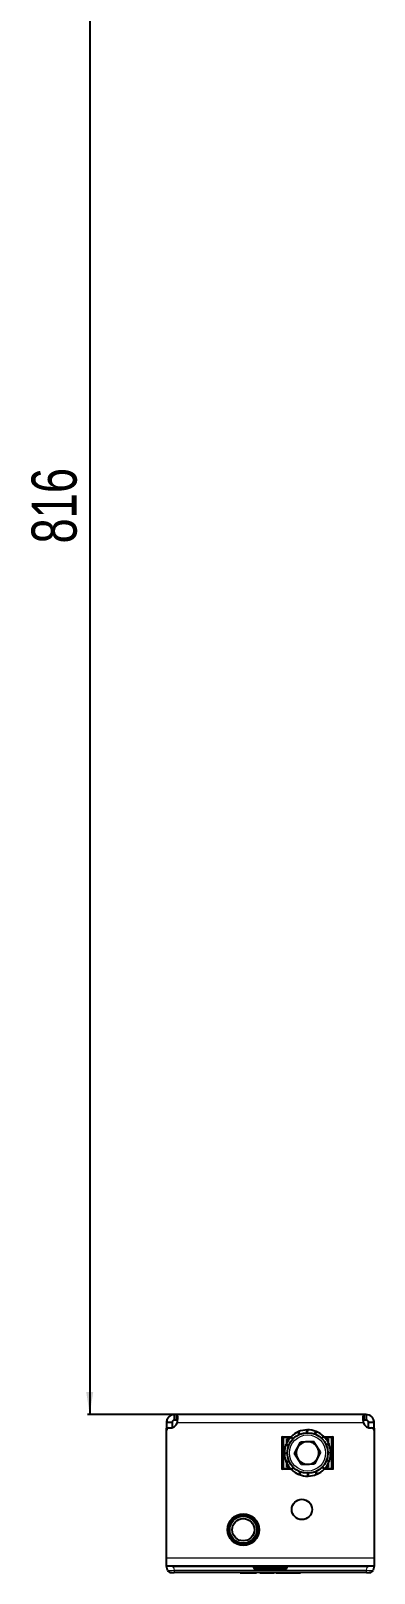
# Model space of a CAD drawing. Header units: millimetres. Extents: x 0 to 2835, y -808 to 618.
# Drawn here: x 3 to 155, y -808 to -125 of the extents above; entities that cross this region are included whole.
import ezdxf

# ---------------------------------------------------------------- set-up
doc = ezdxf.new("R2010")
doc.units = ezdxf.units.MM
doc.layers.add('FORMAT', color=7, linetype='Continuous')
doc.styles.add('SLDTEXTSTYLE0', font='TXT', dxfattribs={"width": 0.75})
doc.dimstyles.new('SLDDIMSTYLE0', dxfattribs={"dimtxt": 20, "dimasz": 10, "dimexe": 0, "dimexo": 0.0625, "dimgap": 5, "dimtad": 2, "dimdec": 1, "dimrnd": 1e-09, "dimzin": 12, "dimdsep": 46, "dimtxsty": 'SLDTEXTSTYLE0', "dimsah": 1, "dimcen": 0.09, "dimadec": 0, "dimazin": 3, "dimtfac": 1, "dimtofl": 0, "dimtmove": 0, "dimatfit": 3, "dimfxl": 0, "dimfrac": 2, "dimtolj": 1, "dimtzin": 12, "dimarcsym": 0})

# ---------------------------------------------------------------- blocks, each defined once
blk = doc.blocks.new('_D_6')
at = {"layer": 'FORMAT'}
for p, q in [((67.96, 77.96), (28.38, 77.96)), ((29.38, 77.96), (29.38, -738.04)), ((67.96, -738.04), (28.38, -738.04))]:
    blk.add_line(p, q, dxfattribs=at)
for points in [[(29.38, 77.96), (27.84, 67.96), (30.92, 67.96)], [(29.38, -738.04), (30.92, -728.04), (27.84, -728.04)]]:
    blk.add_solid(points, dxfattribs=at)
at = {"layer": 'FORMAT', "insert": (3.6, -352.21), "char_height": 20, "attachment_point": 1, "rotation": 90, "style": 'SLDTEXTSTYLE0'}
blk.add_mtext('816', dxfattribs=at)

msp = doc.modelspace()

# ---------------------------------------------------------------- linework, layer by layer
at = {"color": 7, "linetype": 'Continuous', "lineweight": 25}
for p, q in [((65.89, -741.54), (63.39, -741.54)), ((63.39, -741.54), (63.39, -744.04)), ((63.39, -744.94), (63.39, -744.04)), ((65.89, -741.54), (65.89, -743.82)), ((66.89, -740.54), (66.89, -738.04)), ((67.97, -738.04), (66.89, -738.04)), ((67.97, -740.54), (66.89, -740.54)), ((150.8, -738.04), (67.97, -738.04)), ((67.97, -740.54), (67.97, -738.04)), ((150.8, -738.04), (150.8, -740.54)), ((151.89, -738.04), (150.8, -738.04)), ((151.89, -740.54), (150.8, -740.54)), ((151.89, -738.04), (151.89, -740.54)), ((155.39, -741.54), (152.89, -741.54)), ((152.89, -743.82), (152.89, -741.54)), ((155.39, -744.04), (155.39, -741.54)), ((155.39, -744.04), (155.39, -744.94)), ((63.39, -801.54), (63.39, -744.94)), ((114.89, -748.04), (114.54, -747.69)), ((118.4, -748.04), (114.89, -748.04)), ((114.89, -748.04), (114.89, -762.04)), ((115.24, -748.39), (114.89, -748.04)), ((117.47, -751.84), (116.3, -751.4)), ((116.4, -751.16), (117.52, -751.72)), ((116.64, -750.62), (116.64, -748.74)), ((117.8, -748.74), (116.64, -748.74)), ((119.34, -748.87), (118.43, -748.01)), ((118.54, -748.04), (118.46, -748.04)), ((118.6, -747.83), (119.42, -748.77)), ((118.89, -748.29), (118.89, -748.44)), ((119.47, -748.73), (118.89, -748.4)), ((119.46, -748.74), (119.2, -748.74)), ((120.12, -755.34), (122.74, -750.2)), ((122.2, -746.83), (121.69, -745.69)), ((121.92, -745.59), (122.31, -746.78)), ((128.51, -749.89), (122.74, -750.2)), ((125.62, -746.04), (125.58, -744.79)), ((125.83, -744.79), (125.75, -746.04)), ((131.65, -754.74), (128.51, -749.89)), ((129.08, -746.63), (129.53, -745.46)), ((129.76, -745.55), (129.2, -746.67)), ((132.06, -748.49), (132.92, -747.58)), ((133.1, -747.75), (132.15, -748.58)), ((133.37, -748.04), (136.89, -748.04)), ((135.14, -748.74), (133.97, -748.74)), ((134.1, -751.35), (135.24, -750.84)), ((135.34, -751.07), (134.15, -751.47)), ((135.14, -750.62), (135.14, -748.74)), ((136.89, -748.04), (136.54, -748.39)), ((137.24, -747.69), (136.89, -748.04)), ((136.89, -748.04), (136.89, -762.04)), ((155.39, -744.94), (155.39, -801.54)), ((115.64, -755.09), (116.89, -755.18)), ((116.89, -755.3), (115.64, -755.34)), ((123.27, -760.18), (120.12, -755.34)), ((131.65, -754.74), (129.03, -759.88)), ((134.3, -758.24), (135.47, -758.68)), ((134.88, -754.77), (136.13, -754.74)), ((136.14, -754.99), (134.88, -754.9)), ((114.89, -762.04), (114.54, -762.39)), ((115.24, -761.69), (114.89, -762.04)), ((114.89, -762.04), (118.4, -762.04)), ((116.44, -759.01), (117.63, -758.61)), ((117.68, -758.73), (116.54, -759.24)), ((116.64, -761.34), (116.64, -759.46)), ((116.64, -761.34), (117.8, -761.34)), ((118.67, -762.32), (119.62, -761.5)), ((119.71, -761.59), (118.85, -762.5)), ((122.01, -764.53), (122.57, -763.41)), ((122.69, -763.45), (122.24, -764.62)), ((123.27, -760.18), (129.03, -759.88)), ((125.94, -765.29), (126.03, -764.04)), ((126.15, -764.04), (126.19, -765.28)), ((129.86, -764.49), (129.46, -763.3)), ((129.57, -763.25), (130.09, -764.39)), ((132.3, -761.35), (132.89, -761.68)), ((132.31, -761.34), (132.57, -761.34)), ((133.17, -762.25), (132.35, -761.3)), ((132.43, -761.21), (133.34, -762.07)), ((132.89, -761.79), (132.89, -761.64)), ((133.31, -762.04), (133.24, -762.04)), ((136.89, -762.04), (133.37, -762.04)), ((133.97, -761.34), (135.14, -761.34)), ((135.38, -758.91), (134.25, -758.35)), ((135.14, -761.34), (135.14, -759.46)), ((136.89, -762.04), (136.54, -761.69)), ((137.24, -762.39), (136.89, -762.04)), ((63.39, -805.04), (63.39, -801.54)), ((63.39, -805.24), (63.39, -805.04)), ((63.39, -805.04), (155.39, -805.04)), ((63.84, -806.93), (63.39, -805.24)), ((66.28, -805.24), (101.89, -805.24)), ((101.89, -805.04), (101.89, -805.24)), ((101.89, -805.24), (101.89, -805.74)), ((116.89, -805.04), (116.89, -805.24)), ((116.89, -805.74), (116.89, -805.24)), ((116.89, -805.24), (152.49, -805.24)), ((155.39, -805.24), (154.93, -806.93)), ((155.39, -801.54), (155.39, -805.04)), ((155.39, -805.04), (155.39, -805.24)), ((65.29, -808.04), (66.74, -808.04)), ((152.04, -808.04), (66.74, -808.04)), ((95.96, -808.24), (95.96, -808.04)), ((101.64, -808.24), (96.39, -808.24)), ((102.07, -808.24), (102.07, -808.04)), ((102.39, -806.24), (116.39, -806.24)), ((103.31, -808.24), (103.31, -808.04)), ((103.56, -808.24), (103.56, -808.04)), ((104.7, -808.24), (104.7, -808.04)), ((107.53, -808.24), (104.7, -808.24)), ((111, -808.26), (111, -808.04)), ((111.81, -808.24), (111.81, -808.04)), ((113.3, -808.24), (111.81, -808.24)), ((113.3, -808.24), (113.3, -808.04)), ((115.97, -808.24), (113.3, -808.24)), ((115.97, -808.24), (115.97, -808.04)), ((117.1, -808.24), (115.97, -808.24)), ((117.1, -808.24), (117.1, -808.04)), ((117.16, -808.24), (117.1, -808.24)), ((122.81, -808.24), (122.81, -808.04)), ((152.04, -808.04), (153.48, -808.04))]:
    msp.add_line(p, q, dxfattribs=at)
at = {"color": 8, "linetype": 'Continuous', "lineweight": 18}
for p, q in [((63.39, -744.04), (63.95, -744.04)), ((68.22, -741.54), (150.55, -741.54)), ((154.83, -744.04), (155.39, -744.04)), ((114.54, -747.69), (118.74, -747.69)), ((114.54, -762.39), (114.54, -747.69)), ((118.09, -748.39), (115.24, -748.39)), ((115.24, -748.39), (115.24, -761.69)), ((132.82, -747.69), (137.24, -747.69)), ((136.54, -748.39), (133.69, -748.39)), ((136.54, -761.69), (136.54, -748.39)), ((137.24, -747.69), (137.24, -762.39)), ((118.96, -762.39), (114.54, -762.39)), ((115.24, -761.69), (118.09, -761.69)), ((137.24, -762.39), (133.03, -762.39)), ((133.69, -761.69), (136.54, -761.69)), ((63.39, -801.54), (155.39, -801.54)), ((66.28, -805.24), (66.74, -806.93)), ((102.39, -805.74), (101.89, -805.74)), ((102.39, -805.04), (102.39, -805.74)), ((102.39, -805.74), (102.39, -806.24)), ((102.39, -805.74), (116.39, -805.74)), ((116.39, -805.74), (116.39, -805.04)), ((116.39, -805.74), (116.89, -805.74)), ((116.39, -805.74), (116.39, -806.24)), ((152.04, -806.93), (152.49, -805.24)), ((66.74, -806.93), (152.04, -806.93)), ((66.74, -806.93), (66.74, -808.04)), ((96.39, -808.24), (96.39, -808.04)), ((101.64, -808.24), (101.64, -808.04)), ((107.53, -808.24), (107.53, -808.04)), ((109.89, -808.24), (109.89, -808.04)), ((120.7, -808.24), (120.7, -808.04)), ((152.04, -808.04), (152.04, -806.93))]:
    msp.add_line(p, q, dxfattribs=at)
at = {"color": 7, "linetype": 'Continuous', "lineweight": 25}
for centre, radius in [((125.89, -755.04), 9), ((123.39, -780.04), 4.5), ((97.39, -789.04), 7), ((97.39, -789.04), 6.5), ((97.39, -789.04), 6), ((97.39, -789.04), 4.93)]:
    msp.add_circle(centre, radius, dxfattribs=at)
at = {"color": 8, "linetype": 'Continuous', "lineweight": 18}
for centre, radius in [((125.89, -755.04), 8), ((97.39, -789.04), 6.25)]:
    msp.add_circle(centre, radius, dxfattribs=at)
at = {"color": 7, "linetype": 'Continuous', "lineweight": 25}
for centre, radius, start, end in [((64.39, -744.94), 1, 83.62063, 180), ((64.89, -740.47), 3.5, 263.62063, 342.17471), ((153.89, -740.47), 3.5, 197.82529, 276.37937), ((154.39, -744.94), 1, 360, 96.37937), ((125.89, -755.04), 10.25, 159.18676, 180.29086), ((125.89, -755.04), 10.25, 136.68676, 157.79086), ((125.89, -755.04), 10.25, 114.18676, 135.29086), ((125.89, -755.04), 5, 93.0175, 153.0175), ((125.89, -755.04), 10.25, 91.68676, 112.79086), ((125.89, -755.04), 5, 33.0175, 93.0175), ((125.89, -755.04), 10.25, 69.18676, 90.29086), ((125.89, -755.04), 10.25, 46.68676, 67.79086), ((125.89, -755.04), 10.25, 24.18676, 45.29086), ((125.89, -755.04), 10.25, 1.68676, 22.79086), ((125.89, -755.04), 10.25, 181.68676, 202.79086), ((125.89, -755.04), 5, 153.0175, 213.0175), ((125.89, -755.04), 5, 213.0175, 273.0175), ((125.89, -755.04), 5, 273.0175, 333.0175), ((125.89, -755.04), 5, 333.0175, 33.0175), ((125.89, -755.04), 10.25, 339.18676, 0.29086), ((125.89, -755.04), 10.25, 204.18676, 225.29086), ((125.89, -755.04), 10.25, 226.68676, 247.79086), ((125.89, -755.04), 10.25, 249.18676, 270.29086), ((125.89, -755.04), 10.25, 271.68676, 292.79086), ((125.89, -755.04), 10.25, 294.18676, 315.29086), ((125.89, -755.04), 10.25, 316.68676, 337.79086), ((102.39, -805.74), 0.5, 180, 270), ((116.39, -805.74), 0.5, 270, 0), ((65.29, -806.54), 1.5, 195, 270), ((153.48, -806.54), 1.5, 270, 345)]:
    msp.add_arc(centre, radius, start, end, dxfattribs=at)
for centre, major_axis, start_param, end_param in [((63.39, -793.65), (3.1, -11.57), 6.030113, 6.216148), ((155.39, -793.65), (-3.1, -11.57), 0.067037, 0.253072)]:
    msp.add_ellipse(centre, major_axis=major_axis, ratio=0.250563, start_param=start_param, end_param=end_param, dxfattribs=at)
at = {"color": 8, "linetype": 'Continuous', "lineweight": 18}
for centre, major_axis, start_param, end_param in [((66.84, -806.54), (3, 0.38), 3.158333, 4.662092), ((151.93, -806.54), (3, -0.38), 4.762686, 6.266445)]:
    msp.add_ellipse(centre, major_axis=major_axis, ratio=0.123038, start_param=start_param, end_param=end_param, dxfattribs=at)
at = {"color": 7, "linetype": 'Continuous', "lineweight": 25}
for points, knots in [([(66.89, -738.04), (66.43, -738.09), (65.62, -738.18), (64.71, -738.75), (64.12, -739.35), (63.72, -739.98), (63.44, -740.72), (63.4, -741.26), (63.39, -741.54)], [0, 0, 0, 0, 0.254149, 0.448213, 0.574908, 0.708872, 0.850468, 1, 1, 1, 1]), ([(66.89, -740.54), (66.76, -740.55), (66.55, -740.57), (66.28, -740.73), (66.1, -740.91), (65.98, -741.09), (65.9, -741.31), (65.89, -741.46), (65.89, -741.54)], [0, 0, 0, 0, 0.296302, 0.497469, 0.615497, 0.73607, 0.863114, 1, 1, 1, 1]), ([(68.22, -741.54), (68.25, -741.24), (68.3, -740.69), (68.37, -739.79), (68.4, -738.91), (68.26, -738.18), (68.07, -738.09), (67.97, -738.04)], [0, 0, 0, 0, 0.16069, 0.3013121, 0.5219513, 0.7535732, 1, 1, 1, 1]), ([(150.8, -738.04), (150.75, -738.06), (150.65, -738.09), (150.5, -738.37), (150.4, -738.83), (150.38, -739.46), (150.4, -740.08), (150.46, -740.78), (150.52, -741.28), (150.55, -741.54)], [0, 0, 0, 0, 0.144067, 0.271276, 0.474907, 0.597997, 0.726338, 0.860245, 1, 1, 1, 1]), ([(155.39, -741.54), (155.36, -741.22), (155.31, -740.63), (154.92, -739.69), (154.2, -738.82), (153.11, -738.16), (152.3, -738.08), (151.89, -738.04)], [0, 0, 0, 0, 0.17084, 0.319217, 0.548103, 0.767822, 1, 1, 1, 1]), ([(152.89, -741.54), (152.88, -741.45), (152.87, -741.28), (152.77, -741.06), (152.66, -740.89), (152.53, -740.77), (152.39, -740.67), (152.16, -740.56), (152, -740.55), (151.89, -740.54)], [0, 0, 0, 0, 0.154359, 0.287283, 0.400435, 0.496544, 0.604314, 0.723151, 1, 1, 1, 1]), ([(116.3, -751.4), (116.32, -751.36), (116.34, -751.3), (116.37, -751.22), (116.39, -751.18), (116.4, -751.16)], [0, 0, 0, 0, 0.499981, 0.749988, 1, 1, 1, 1]), ([(118.43, -748.01), (118.46, -747.98), (118.5, -747.93), (118.56, -747.87), (118.59, -747.84), (118.6, -747.83)], [0, 0, 0, 0, 0.499981, 0.749988, 1, 1, 1, 1]), ([(121.69, -745.69), (121.72, -745.67), (121.78, -745.65), (121.86, -745.61), (121.9, -745.6), (121.92, -745.59)], [0, 0, 0, 0, 0.499981, 0.749988, 1, 1, 1, 1]), ([(125.58, -744.79), (125.63, -744.79), (125.69, -744.79), (125.77, -744.79), (125.81, -744.79), (125.83, -744.79)], [0, 0, 0, 0, 0.499981, 0.749988, 1, 1, 1, 1]), ([(129.53, -745.46), (129.57, -745.47), (129.63, -745.5), (129.7, -745.53), (129.74, -745.54), (129.76, -745.55)], [0, 0, 0, 0, 0.499981, 0.749988, 1, 1, 1, 1]), ([(132.92, -747.58), (132.95, -747.61), (132.99, -747.65), (133.05, -747.71), (133.08, -747.74), (133.1, -747.75)], [0, 0, 0, 0, 0.499981, 0.749988, 1, 1, 1, 1]), ([(135.24, -750.84), (135.25, -750.88), (135.28, -750.93), (135.31, -751.01), (135.33, -751.05), (135.34, -751.07)], [0, 0, 0, 0, 0.499981, 0.749988, 1, 1, 1, 1]), ([(115.64, -755.34), (115.64, -755.3), (115.64, -755.24), (115.64, -755.15), (115.64, -755.11), (115.64, -755.09)], [0, 0, 0, 0, 0.499981, 0.749988, 1, 1, 1, 1]), ([(136.13, -754.74), (136.13, -754.78), (136.13, -754.84), (136.14, -754.92), (136.14, -754.97), (136.14, -754.99)], [0, 0, 0, 0, 0.499981, 0.749988, 1, 1, 1, 1]), ([(116.54, -759.24), (116.52, -759.2), (116.49, -759.14), (116.46, -759.07), (116.44, -759.03), (116.44, -759.01)], [0, 0, 0, 0, 0.499981, 0.749988, 1, 1, 1, 1]), ([(118.85, -762.5), (118.82, -762.47), (118.78, -762.43), (118.72, -762.37), (118.69, -762.34), (118.67, -762.32)], [0, 0, 0, 0, 0.499981, 0.749988, 1, 1, 1, 1]), ([(122.24, -764.62), (122.2, -764.61), (122.15, -764.58), (122.07, -764.55), (122.03, -764.54), (122.01, -764.53)], [0, 0, 0, 0, 0.499981, 0.749988, 1, 1, 1, 1]), ([(130.09, -764.39), (130.05, -764.41), (129.99, -764.43), (129.91, -764.46), (129.88, -764.48), (129.86, -764.49)], [0, 0, 0, 0, 0.499981, 0.749988, 1, 1, 1, 1]), ([(133.34, -762.07), (133.32, -762.1), (133.27, -762.15), (133.21, -762.21), (133.19, -762.24), (133.17, -762.25)], [0, 0, 0, 0, 0.4999808, 0.7499881, 1, 1, 1, 1]), ([(135.47, -758.68), (135.45, -758.72), (135.43, -758.78), (135.4, -758.86), (135.38, -758.89), (135.38, -758.91)], [0, 0, 0, 0, 0.499981, 0.749988, 1, 1, 1, 1]), ([(126.19, -765.28), (126.15, -765.29), (126.08, -765.29), (126, -765.29), (125.96, -765.29), (125.94, -765.29)], [0, 0, 0, 0, 0.499981, 0.749988, 1, 1, 1, 1]), ([(96.39, -808.24), (96.33, -808.24), (96.2, -808.24), (96.06, -808.24), (95.97, -808.24), (95.96, -808.24), (95.96, -808.24)], [0, 0, 0, 0, 0.281303, 0.555629, 0.773878, 1, 1, 1, 1]), ([(102.07, -808.24), (102.06, -808.24), (102.05, -808.24), (101.93, -808.24), (101.79, -808.24), (101.69, -808.24), (101.64, -808.24)], [0, 0, 0, 0, 0.285248, 0.560563, 0.777151, 1, 1, 1, 1]), ([(103.31, -808.24), (103.26, -808.24), (103.15, -808.24), (102.85, -808.24), (102.56, -808.24), (102.36, -808.24), (102.29, -808.24)], [0, 0, 0, 0, 0.255277, 0.538303, 0.854078, 1, 1, 1, 1]), ([(103.13, -808.24), (103.02, -808.24), (102.77, -808.24), (102.47, -808.24), (102.29, -808.24), (102.29, -808.24)], [0, 0, 0, 0, 0.466249, 0.997338, 1, 1, 1, 1]), ([(109.89, -808.24), (109.74, -808.24), (109.38, -808.24), (108.58, -808.24), (107.94, -808.24), (107.53, -808.24)], [0, 0, 0, 0, 0.216742, 0.489643, 1, 1, 1, 1]), ([(110.98, -808.24), (110.99, -808.24), (111.02, -808.24), (110.86, -808.24), (110.49, -808.24), (110.1, -808.24), (109.89, -808.24)], [0, 0, 0, 0, 0.061615, 0.333035, 0.637399, 1, 1, 1, 1]), ([(120.7, -808.24), (120.2, -808.24), (119.27, -808.24), (118.07, -808.24), (117.35, -808.24), (117.17, -808.24), (117.16, -808.24)], [0, 0, 0, 0, 0.381983, 0.713352, 0.984017, 1, 1, 1, 1]), ([(122.81, -808.24), (122.44, -808.24), (121.75, -808.24), (121.04, -808.24), (120.7, -808.24)], [0, 0, 0, 0, 0.5368, 1, 1, 1, 1])]:
    msp.add_open_spline(points, degree=3, knots=knots, dxfattribs=at)
at = {"color": 8, "linetype": 'Continuous', "lineweight": 18}
msp.add_open_spline([(118.89, -748.29), (118.88, -748.29), (118.88, -748.29), (118.86, -748.3), (118.83, -748.32), (118.8, -748.33), (118.78, -748.34)], degree=3, knots=[0, 0, 0, 0, 0.223996, 0.466894, 0.730231, 1, 1, 1, 1], dxfattribs=at)

# ---------------------------------------------------------------- dimensions: what is measured, and where the dimension line sits
at = {"layer": 'FORMAT'}
dim = msp.add_linear_dim(base=(29.38, -738.04), p1=(67.97, 77.96), p2=(67.97, -738.04), angle=90, dimstyle='SLDDIMSTYLE0', dxfattribs=at)
dim.commit()
dim.dimension.update_dxf_attribs({"geometry": '_D_6', "text_midpoint": (29.38, -330.04), "dimtype": 160})

doc.saveas('drawing.dxf')
